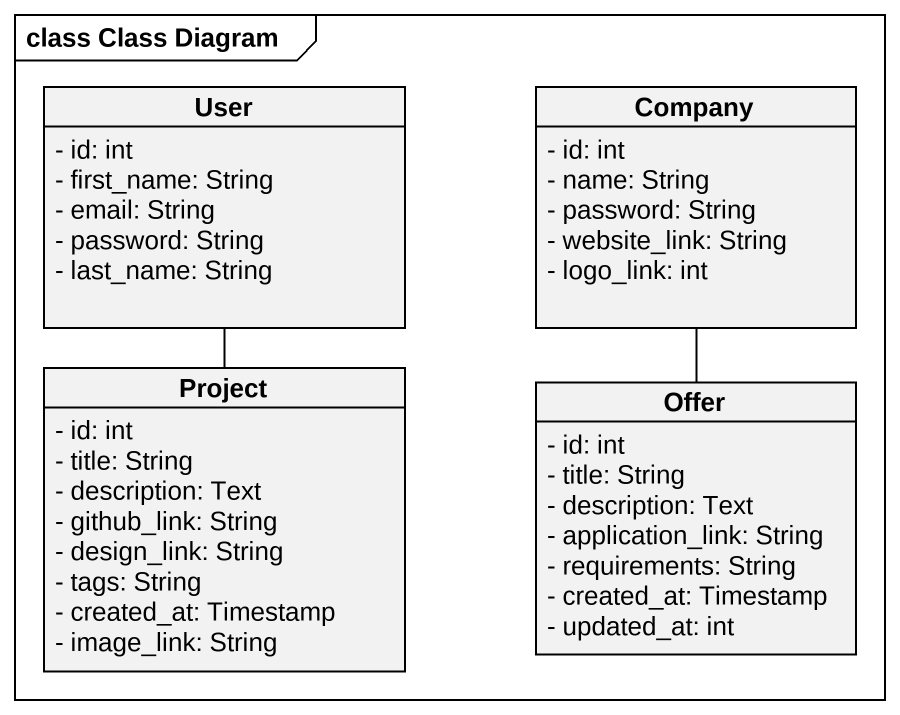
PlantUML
@startuml
mainframe class Class Diagram
hide circle
hide empty members
skinparam classAttributeIconSize 0
class User {
  - id: int
  - first_name: String
  - email: String
  - password: String
  - last_name: String
}
class Company {
  - id: int
  - name: String
  - password: String
  - website_link: String
  - logo_link: int
}
class Project {
  - id: int
  - title: String
  - description: Text
  - github_link: String
  - design_link: String
  - tags: String
  - created_at: Timestamp
  - image_link: String
}
class Offer {
  - id: int
  - title: String
  - description: Text
  - application_link: String
  - requirements: String
  - created_at: Timestamp
  - updated_at: int
}
User -- Project
Company -- Offer
@enduml
